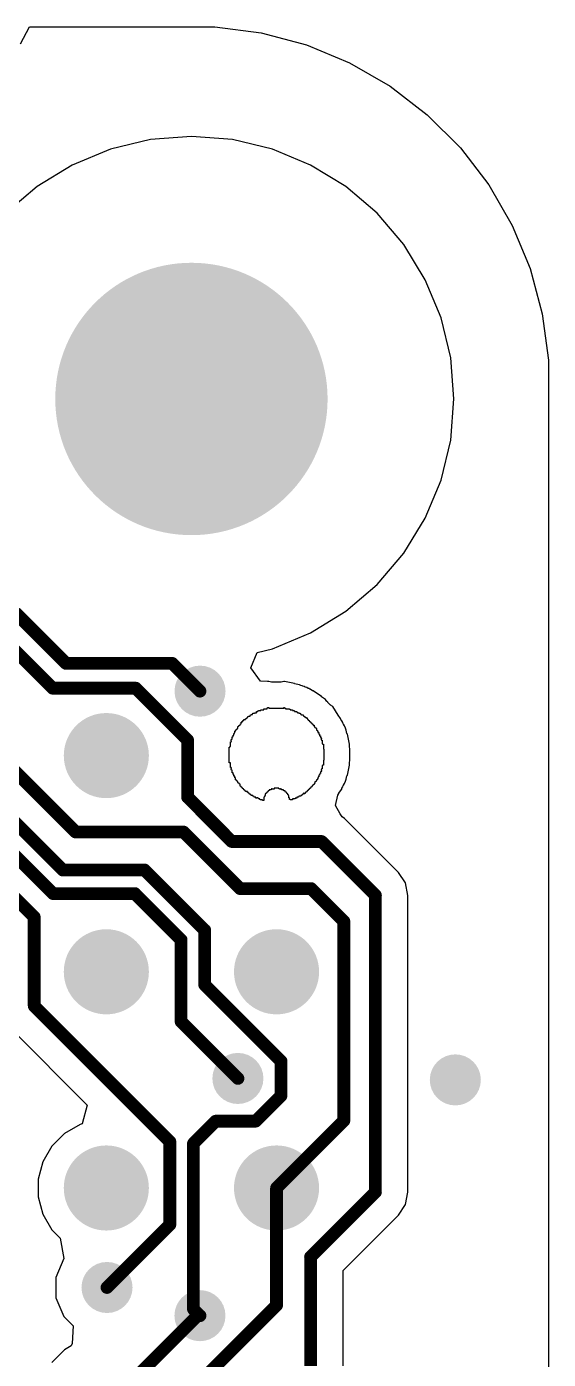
# Model space of a CAD drawing. Header units: inches. Extents: x 0.3 to 40.7, y 0.3 to 25.1.
# Drawn here: x 34.56 to 40.69, y 9.4 to 25.05 of the extents above; entities that cross this region are included whole.
import ezdxf

# ---------------------------------------------------------------- set-up
doc = ezdxf.new("R2010")
doc.units = ezdxf.units.IN
for name, color, linetype in [('BOTTOM', 5, 'Continuous'), ('Pad Holes', 156, 'Continuous'), ('Via Holes', 16, 'Continuous')]:
    doc.layers.add(name, color=color, linetype=linetype)

# ---------------------------------------------------------------- blocks, each defined once
blk = doc.blocks.new('TP_1_00MM_B_2440')
at = {"layer": 'BOTTOM'}
h = blk.add_hatch(color=5, dxfattribs=at)
edge = h.paths.add_edge_path()
edge.add_arc((0, 0), 0.5, 0, 360)
blk = doc.blocks.new('TP_1_00MM_B_2441')
at = {"layer": 'BOTTOM'}
h = blk.add_hatch(color=5, dxfattribs=at)
edge = h.paths.add_edge_path()
edge.add_arc((0, 0), 0.5, 0, 360)
blk = doc.blocks.new('TP_1_00MM_B_2442')
at = {"layer": 'BOTTOM'}
h = blk.add_hatch(color=5, dxfattribs=at)
edge = h.paths.add_edge_path()
edge.add_arc((0, 0), 0.5, 0, 360)
blk = doc.blocks.new('TP_1_00MM_B_2443')
at = {"layer": 'BOTTOM'}
h = blk.add_hatch(color=5, dxfattribs=at)
edge = h.paths.add_edge_path()
edge.add_arc((0, 0), 0.5, 0, 360)
blk = doc.blocks.new('TP_1_00MM_B_2445')
at = {"layer": 'BOTTOM'}
h = blk.add_hatch(color=5, dxfattribs=at)
edge = h.paths.add_edge_path()
edge.add_arc((0, 0), 0.5, 0, 360)

msp = doc.modelspace()

# ---------------------------------------------------------------- hatches: boundary and pattern name
at = {"layer": 'BOTTOM'}
h = msp.add_hatch(color=5, dxfattribs=at)
edge = h.paths.add_edge_path()
edge.add_arc((36.5, 20.68), 1.5, 0, 360)
h = msp.add_hatch(color=5, dxfattribs=at)
edge = h.paths.add_edge_path()
edge.add_arc((36.601, 17.247), 0.3, 0, 360)
h = msp.add_hatch(color=5, dxfattribs=at)
edge = h.paths.add_edge_path()
edge.add_arc((37.046, 12.697), 0.3, 0, 360)
h = msp.add_hatch(color=5, dxfattribs=at)
edge = h.paths.add_edge_path()
edge.add_arc((39.601, 12.68), 0.3, 0, 360)
h = msp.add_hatch(color=5, dxfattribs=at)
edge = h.paths.add_edge_path()
edge.add_arc((35.508, 10.241), 0.3, 0, 360)
h = msp.add_hatch(color=5, dxfattribs=at)
edge = h.paths.add_edge_path()
edge.add_arc((36.6, 9.91), 0.3, 0, 360)
at = {"layer": 'Pad Holes'}
h = msp.add_hatch(color=7, dxfattribs=at)
edge = h.paths.add_edge_path()
edge.add_arc((36.5, 20.68), 1.6, 0, 360)
at = {"layer": 'Via Holes'}
h = msp.add_hatch(color=7, dxfattribs=at)
edge = h.paths.add_edge_path()
edge.add_arc((36.601, 17.247), 0.15, 0, 360)
h = msp.add_hatch(color=7, dxfattribs=at)
edge = h.paths.add_edge_path()
edge.add_arc((37.046, 12.697), 0.15, 0, 360)
h = msp.add_hatch(color=7, dxfattribs=at)
edge = h.paths.add_edge_path()
edge.add_arc((39.601, 12.68), 0.15, 0, 360)
h = msp.add_hatch(color=7, dxfattribs=at)
edge = h.paths.add_edge_path()
edge.add_arc((35.508, 10.241), 0.15, 0, 360)
h = msp.add_hatch(color=7, dxfattribs=at)
edge = h.paths.add_edge_path()
edge.add_arc((36.6, 9.91), 0.15, 0, 360)

# ---------------------------------------------------------------- linework, layer by layer
at = {"layer": 'BOTTOM'}
for p, q in [((34.49, 24.854), (34.596, 25.054)), ((34.596, 25.054), (36.5, 25.054)), ((36.5, 25.054), (36.775, 25.054)), ((36.775, 25.054), (37.32, 24.982)), ((37.32, 24.982), (37.851, 24.84)), ((37.851, 24.84), (38.359, 24.63)), ((38.359, 24.63), (38.835, 24.355)), ((38.835, 24.355), (39.271, 24.02)), ((39.271, 24.02), (39.66, 23.631)), ((36.018, 23.727), (35.547, 23.614)), ((36.5, 23.765), (36.018, 23.727)), ((36.983, 23.727), (36.5, 23.765)), ((37.453, 23.614), (36.983, 23.727)), ((35.547, 23.614), (35.1, 23.428)), ((37.9, 23.428), (37.453, 23.614)), ((39.66, 23.631), (39.995, 23.195)), ((35.1, 23.428), (34.687, 23.175)), ((38.313, 23.175), (37.9, 23.428)), ((34.687, 23.175), (34.319, 22.861)), ((38.681, 22.861), (38.313, 23.175)), ((39.995, 23.195), (40.27, 22.719)), ((38.995, 22.493), (38.681, 22.861)), ((40.27, 22.719), (40.48, 22.211)), ((39.248, 22.08), (38.995, 22.493)), ((39.434, 21.633), (39.248, 22.08)), ((40.48, 22.211), (40.622, 21.68)), ((39.547, 21.163), (39.434, 21.633)), ((40.622, 21.68), (40.694, 21.135)), ((39.585, 20.68), (39.547, 21.163)), ((40.694, 21.135), (40.694, 20.86)), ((40.694, 20.86), (40.694, 4.5)), ((39.547, 20.197), (39.585, 20.68)), ((39.434, 19.727), (39.547, 20.197)), ((39.248, 19.28), (39.434, 19.727)), ((38.995, 18.867), (39.248, 19.28)), ((38.681, 18.499), (38.995, 18.867)), ((38.313, 18.185), (38.681, 18.499)), ((37.9, 17.932), (38.313, 18.185)), ((37.453, 17.746), (37.9, 17.932)), ((37.198, 17.522), (37.272, 17.703)), ((37.272, 17.703), (37.453, 17.746)), ((37.31, 17.363), (37.198, 17.522)), ((37.395, 17.359), (37.31, 17.363)), ((37.408, 17.359), (37.395, 17.359)), ((37.441, 17.353), (37.408, 17.359)), ((37.553, 17.353), (37.441, 17.353)), ((37.587, 17.359), (37.553, 17.353)), ((37.593, 17.359), (37.587, 17.359)), ((37.71, 17.336), (37.593, 17.359)), ((37.713, 17.334), (37.71, 17.336)), ((37.77, 17.323), (37.713, 17.334)), ((37.784, 17.313), (37.77, 17.323)), ((37.803, 17.31), (37.784, 17.313)), ((37.809, 17.306), (37.803, 17.31)), ((37.823, 17.303), (37.809, 17.306)), ((37.837, 17.294), (37.823, 17.303)), ((37.856, 17.29), (37.837, 17.294)), ((37.873, 17.279), (37.856, 17.29)), ((37.882, 17.277), (37.873, 17.279)), ((37.891, 17.271), (37.882, 17.277)), ((37.896, 17.27), (37.891, 17.271)), ((37.924, 17.251), (37.896, 17.27)), ((37.929, 17.25), (37.924, 17.251)), ((38.028, 17.184), (37.929, 17.25)), ((38.03, 17.18), (38.028, 17.184)), ((38.074, 17.151), (38.03, 17.18)), ((38.09, 17.127), (38.074, 17.151)), ((38.094, 17.124), (38.09, 17.127)), ((38.097, 17.12), (38.094, 17.124)), ((38.101, 17.118), (38.097, 17.12)), ((38.103, 17.114), (38.101, 17.118)), ((38.107, 17.111), (38.103, 17.114)), ((38.11, 17.107), (38.107, 17.111)), ((38.114, 17.104), (38.11, 17.107)), ((38.116, 17.101), (38.114, 17.104)), ((38.12, 17.098), (38.116, 17.101)), ((38.123, 17.094), (38.12, 17.098)), ((38.127, 17.091), (38.123, 17.094)), ((38.13, 17.087), (38.127, 17.091)), ((38.134, 17.085), (38.13, 17.087)), ((38.136, 17.081), (38.134, 17.085)), ((38.16, 17.065), (38.136, 17.081)), ((37.117, 16.901), (37.117, 16.915)), ((37.117, 16.915), (37.137, 16.915)), ((37.137, 16.915), (37.137, 16.921)), ((37.137, 16.921), (37.143, 16.921)), ((37.143, 16.921), (37.143, 16.928)), ((37.143, 16.928), (37.15, 16.928)), ((37.15, 16.928), (37.15, 16.935)), ((37.15, 16.935), (37.157, 16.935)), ((37.157, 16.935), (37.157, 16.941)), ((37.157, 16.941), (37.163, 16.941)), ((37.163, 16.941), (37.163, 16.948)), ((37.163, 16.948), (37.17, 16.948)), ((37.17, 16.948), (37.17, 16.954)), ((37.17, 16.954), (37.19, 16.954)), ((37.19, 16.954), (37.19, 16.961)), ((37.19, 16.961), (37.196, 16.961)), ((37.196, 16.961), (37.196, 16.968)), ((37.196, 16.968), (37.203, 16.968)), ((37.203, 16.968), (37.203, 16.974)), ((37.203, 16.974), (37.216, 16.974)), ((37.216, 16.974), (37.216, 16.981)), ((37.216, 16.981), (37.223, 16.981)), ((37.223, 16.981), (37.223, 16.987)), ((37.223, 16.987), (37.243, 16.987)), ((37.243, 16.987), (37.243, 16.994)), ((37.243, 16.994), (37.263, 16.994)), ((37.263, 16.994), (37.263, 17.007)), ((37.263, 17.007), (37.282, 17.007)), ((37.282, 17.007), (37.282, 17.014)), ((37.282, 17.014), (37.289, 17.014)), ((37.289, 17.014), (37.289, 17.02)), ((37.289, 17.02), (37.315, 17.02)), ((37.315, 17.02), (37.315, 17.027)), ((37.315, 17.027), (37.349, 17.027)), ((37.349, 17.027), (37.349, 17.04)), ((37.349, 17.04), (37.388, 17.04)), ((37.388, 17.04), (37.388, 17.047)), ((37.388, 17.047), (37.395, 17.047)), ((37.395, 17.047), (37.395, 17.054)), ((37.395, 17.054), (37.408, 17.054)), ((37.408, 17.054), (37.408, 17.047)), ((37.408, 17.047), (37.587, 17.047)), ((37.587, 17.047), (37.587, 17.054)), ((37.587, 17.054), (37.593, 17.054)), ((37.593, 17.054), (37.593, 17.047)), ((37.593, 17.047), (37.606, 17.047)), ((37.606, 17.047), (37.606, 17.04)), ((37.606, 17.04), (37.653, 17.04)), ((37.653, 17.04), (37.653, 17.034)), ((37.653, 17.034), (37.659, 17.034)), ((37.659, 17.034), (37.659, 17.027)), ((37.659, 17.027), (37.686, 17.027)), ((37.686, 17.027), (37.686, 17.02)), ((37.686, 17.02), (37.706, 17.02)), ((37.706, 17.02), (37.706, 17.014)), ((37.706, 17.014), (37.712, 17.014)), ((37.712, 17.014), (37.712, 17.007)), ((37.712, 17.007), (37.739, 17.007)), ((37.739, 17.007), (37.739, 17.001)), ((37.739, 17.001), (37.745, 17.001)), ((37.745, 17.001), (37.745, 16.994)), ((37.745, 16.994), (37.765, 16.994)), ((37.765, 16.994), (37.765, 16.987)), ((37.765, 16.987), (37.778, 16.987)), ((37.778, 16.987), (37.778, 16.981)), ((37.778, 16.981), (37.785, 16.981)), ((37.785, 16.981), (37.785, 16.974)), ((37.785, 16.974), (37.792, 16.974)), ((37.792, 16.974), (37.792, 16.968)), ((37.792, 16.968), (37.812, 16.968)), ((37.812, 16.968), (37.812, 16.961)), ((37.812, 16.961), (37.818, 16.961)), ((37.818, 16.961), (37.818, 16.954)), ((37.818, 16.954), (37.825, 16.954)), ((37.825, 16.954), (37.825, 16.948)), ((37.825, 16.948), (37.831, 16.948)), ((37.831, 16.948), (37.831, 16.941)), ((37.831, 16.941), (37.845, 16.941)), ((37.845, 16.941), (37.845, 16.935)), ((37.845, 16.935), (37.858, 16.935)), ((37.858, 16.935), (37.858, 16.921)), ((37.858, 16.921), (37.864, 16.921)), ((37.864, 16.921), (37.864, 16.915)), ((37.864, 16.915), (37.871, 16.915)), ((37.871, 16.915), (37.871, 16.908)), ((38.226, 16.966), (38.16, 17.065)), ((38.226, 16.965), (38.226, 16.966)), ((38.253, 16.926), (38.226, 16.965)), ((38.255, 16.916), (38.253, 16.926)), ((38.266, 16.899), (38.255, 16.916)), ((37.005, 16.749), (37.005, 16.756)), ((37.005, 16.756), (37.011, 16.756)), ((37.011, 16.756), (37.011, 16.776)), ((37.011, 16.776), (37.018, 16.776)), ((37.018, 16.776), (37.018, 16.789)), ((37.018, 16.789), (37.024, 16.789)), ((37.024, 16.789), (37.024, 16.796)), ((37.024, 16.796), (37.031, 16.796)), ((37.031, 16.796), (37.031, 16.802)), ((37.031, 16.802), (37.038, 16.802)), ((37.038, 16.802), (37.038, 16.809)), ((37.038, 16.809), (37.044, 16.809)), ((37.044, 16.809), (37.044, 16.829)), ((37.044, 16.829), (37.051, 16.829)), ((37.051, 16.829), (37.051, 16.835)), ((37.051, 16.835), (37.057, 16.835)), ((37.057, 16.835), (37.057, 16.842)), ((37.057, 16.842), (37.064, 16.842)), ((37.064, 16.842), (37.064, 16.849)), ((37.064, 16.849), (37.071, 16.849)), ((37.071, 16.849), (37.071, 16.855)), ((37.071, 16.855), (37.077, 16.855)), ((37.077, 16.855), (37.077, 16.862)), ((37.077, 16.862), (37.084, 16.862)), ((37.084, 16.862), (37.084, 16.882)), ((37.084, 16.882), (37.097, 16.882)), ((37.097, 16.882), (37.097, 16.895)), ((37.097, 16.895), (37.104, 16.895)), ((37.104, 16.895), (37.104, 16.901)), ((37.104, 16.901), (37.117, 16.901)), ((37.871, 16.908), (37.878, 16.908)), ((37.878, 16.908), (37.878, 16.901)), ((37.878, 16.901), (37.884, 16.901)), ((37.884, 16.901), (37.884, 16.895)), ((37.884, 16.895), (37.891, 16.895)), ((37.891, 16.895), (37.891, 16.888)), ((37.891, 16.888), (37.898, 16.888)), ((37.898, 16.888), (37.898, 16.882)), ((37.898, 16.882), (37.904, 16.882)), ((37.904, 16.882), (37.904, 16.875)), ((37.904, 16.875), (37.911, 16.875)), ((37.911, 16.875), (37.911, 16.868)), ((37.911, 16.868), (37.917, 16.868)), ((37.917, 16.868), (37.917, 16.862)), ((37.917, 16.862), (37.924, 16.862)), ((37.924, 16.862), (37.924, 16.855)), ((37.924, 16.855), (37.931, 16.855)), ((37.931, 16.855), (37.931, 16.849)), ((37.931, 16.849), (37.944, 16.849)), ((37.944, 16.849), (37.944, 16.829)), ((37.944, 16.829), (37.95, 16.829)), ((37.95, 16.829), (37.95, 16.822)), ((37.95, 16.822), (37.957, 16.822)), ((37.957, 16.822), (37.957, 16.815)), ((37.957, 16.815), (37.964, 16.815)), ((37.964, 16.815), (37.964, 16.809)), ((37.964, 16.809), (37.97, 16.809)), ((37.97, 16.809), (37.97, 16.789)), ((37.97, 16.789), (37.977, 16.789)), ((37.977, 16.789), (37.977, 16.782)), ((37.977, 16.782), (37.984, 16.782)), ((37.984, 16.782), (37.984, 16.763)), ((37.984, 16.763), (37.997, 16.763)), ((37.997, 16.763), (37.997, 16.743)), ((38.279, 16.88), (38.266, 16.899)), ((38.266, 16.899), (38.266, 16.899)), ((38.282, 16.865), (38.279, 16.88)), ((38.286, 16.86), (38.282, 16.865)), ((38.299, 16.84), (38.286, 16.86)), ((38.286, 16.86), (38.286, 16.86)), ((38.301, 16.83), (38.299, 16.84)), ((38.312, 16.813), (38.301, 16.83)), ((38.317, 16.79), (38.312, 16.813)), ((38.319, 16.787), (38.317, 16.79)), ((38.327, 16.749), (38.319, 16.787)), ((36.952, 16.591), (36.952, 16.597)), ((36.952, 16.597), (36.958, 16.597)), ((36.958, 16.597), (36.958, 16.65)), ((36.958, 16.65), (36.965, 16.65)), ((36.965, 16.663), (36.965, 16.677)), ((36.965, 16.677), (36.971, 16.677)), ((36.971, 16.663), (36.965, 16.663)), ((36.965, 16.65), (36.965, 16.657)), ((36.965, 16.657), (36.971, 16.657)), ((36.971, 16.677), (36.971, 16.683)), ((36.971, 16.683), (36.978, 16.683)), ((36.971, 16.657), (36.971, 16.663)), ((36.978, 16.683), (36.978, 16.71)), ((36.978, 16.71), (36.985, 16.71)), ((36.985, 16.71), (36.985, 16.716)), ((36.985, 16.716), (36.991, 16.716)), ((36.991, 16.716), (36.991, 16.729)), ((36.991, 16.729), (36.998, 16.729)), ((36.998, 16.729), (36.998, 16.749)), ((36.998, 16.749), (37.005, 16.749)), ((37.997, 16.743), (38.003, 16.743)), ((38.003, 16.743), (38.003, 16.723)), ((38.003, 16.723), (38.017, 16.723)), ((38.017, 16.723), (38.017, 16.703)), ((38.017, 16.703), (38.023, 16.703)), ((38.023, 16.703), (38.023, 16.696)), ((38.023, 16.696), (38.03, 16.696)), ((38.03, 16.69), (38.023, 16.69)), ((38.023, 16.69), (38.023, 16.677)), ((38.023, 16.677), (38.03, 16.677)), ((38.03, 16.696), (38.03, 16.69)), ((38.03, 16.677), (38.03, 16.67)), ((38.03, 16.67), (38.036, 16.67)), ((38.036, 16.67), (38.036, 16.63)), ((38.036, 16.63), (38.043, 16.63)), ((38.043, 16.63), (38.043, 16.624)), ((38.043, 16.624), (38.05, 16.624)), ((38.05, 16.624), (38.05, 16.564)), ((38.332, 16.741), (38.327, 16.749)), ((38.356, 16.624), (38.332, 16.741)), ((38.356, 16.597), (38.356, 16.624)), ((38.362, 16.564), (38.356, 16.597)), ((36.945, 16.405), (36.945, 16.591)), ((36.945, 16.591), (36.952, 16.591)), ((38.05, 16.564), (38.056, 16.564)), ((38.056, 16.564), (38.056, 16.465)), ((38.056, 16.465), (38.056, 16.458)), ((38.056, 16.458), (38.056, 16.438)), ((38.362, 16.438), (38.362, 16.564)), ((36.958, 16.405), (36.945, 16.405)), ((36.958, 16.352), (36.958, 16.405)), ((36.965, 16.352), (36.958, 16.352)), ((36.965, 16.346), (36.965, 16.352)), ((36.971, 16.346), (36.965, 16.346)), ((36.965, 16.326), (36.965, 16.339)), ((36.965, 16.339), (36.971, 16.339)), ((36.971, 16.326), (36.965, 16.326)), ((36.971, 16.339), (36.971, 16.346)), ((36.971, 16.319), (36.971, 16.326)), ((36.978, 16.319), (36.971, 16.319)), ((36.978, 16.286), (36.978, 16.319)), ((36.991, 16.286), (36.978, 16.286)), ((36.991, 16.266), (36.991, 16.286)), ((38.023, 16.299), (38.017, 16.299)), ((38.017, 16.299), (38.017, 16.28)), ((38.03, 16.326), (38.023, 16.326)), ((38.023, 16.326), (38.023, 16.313)), ((38.023, 16.313), (38.03, 16.313)), ((38.03, 16.306), (38.023, 16.306)), ((38.023, 16.306), (38.023, 16.299)), ((38.036, 16.333), (38.03, 16.333)), ((38.03, 16.333), (38.03, 16.326)), ((38.03, 16.313), (38.03, 16.306)), ((38.043, 16.372), (38.036, 16.372)), ((38.036, 16.372), (38.036, 16.333)), ((38.05, 16.379), (38.043, 16.379)), ((38.043, 16.379), (38.043, 16.372)), ((38.056, 16.438), (38.05, 16.438)), ((38.05, 16.438), (38.05, 16.379)), ((38.332, 16.262), (38.356, 16.379)), ((38.356, 16.405), (38.362, 16.438)), ((38.356, 16.379), (38.356, 16.405)), ((36.998, 16.266), (36.991, 16.266)), ((36.998, 16.247), (36.998, 16.266)), ((37.011, 16.247), (36.998, 16.247)), ((37.011, 16.227), (37.011, 16.247)), ((37.018, 16.227), (37.011, 16.227)), ((37.018, 16.207), (37.018, 16.227)), ((37.024, 16.207), (37.018, 16.207)), ((37.024, 16.2), (37.024, 16.207)), ((37.031, 16.2), (37.024, 16.2)), ((37.031, 16.194), (37.031, 16.2)), ((37.038, 16.194), (37.031, 16.194)), ((37.038, 16.187), (37.038, 16.194)), ((37.044, 16.187), (37.038, 16.187)), ((37.044, 16.174), (37.044, 16.187)), ((37.051, 16.174), (37.044, 16.174)), ((37.051, 16.167), (37.051, 16.174)), ((37.057, 16.167), (37.051, 16.167)), ((37.057, 16.161), (37.057, 16.167)), ((37.064, 16.161), (37.057, 16.161)), ((37.064, 16.154), (37.064, 16.161)), ((37.071, 16.154), (37.064, 16.154)), ((37.071, 16.134), (37.071, 16.154)), ((37.077, 16.134), (37.071, 16.134)), ((37.077, 16.127), (37.077, 16.134)), ((37.084, 16.127), (37.077, 16.127)), ((37.084, 16.121), (37.084, 16.127)), ((37.917, 16.127), (37.911, 16.127)), ((37.911, 16.127), (37.911, 16.121)), ((37.924, 16.134), (37.917, 16.134)), ((37.917, 16.134), (37.917, 16.127)), ((37.931, 16.141), (37.924, 16.141)), ((37.924, 16.141), (37.924, 16.134)), ((37.937, 16.147), (37.931, 16.147)), ((37.931, 16.147), (37.931, 16.141)), ((37.944, 16.154), (37.937, 16.154)), ((37.937, 16.154), (37.937, 16.147)), ((37.95, 16.161), (37.944, 16.161)), ((37.944, 16.161), (37.944, 16.154)), ((37.957, 16.18), (37.95, 16.18)), ((37.95, 16.18), (37.95, 16.161)), ((37.964, 16.187), (37.957, 16.187)), ((37.957, 16.187), (37.957, 16.18)), ((37.97, 16.194), (37.964, 16.194)), ((37.964, 16.194), (37.964, 16.187)), ((37.977, 16.207), (37.97, 16.207)), ((37.97, 16.207), (37.97, 16.194)), ((37.984, 16.213), (37.977, 16.213)), ((37.977, 16.213), (37.977, 16.207)), ((37.99, 16.233), (37.984, 16.233)), ((37.984, 16.233), (37.984, 16.213)), ((37.997, 16.24), (37.99, 16.24)), ((37.99, 16.24), (37.99, 16.233)), ((38.003, 16.26), (37.997, 16.26)), ((37.997, 16.26), (37.997, 16.24)), ((38.01, 16.273), (38.003, 16.273)), ((38.003, 16.273), (38.003, 16.26)), ((38.017, 16.28), (38.01, 16.28)), ((38.01, 16.28), (38.01, 16.273)), ((38.279, 16.123), (38.282, 16.137)), ((38.282, 16.137), (38.286, 16.143)), ((38.286, 16.143), (38.299, 16.163)), ((38.286, 16.143), (38.286, 16.143)), ((38.299, 16.163), (38.301, 16.172)), ((38.301, 16.172), (38.312, 16.189)), ((38.312, 16.189), (38.317, 16.213)), ((38.317, 16.213), (38.319, 16.215)), ((38.319, 16.215), (38.327, 16.253)), ((38.327, 16.253), (38.332, 16.262)), ((37.091, 16.121), (37.084, 16.121)), ((37.091, 16.114), (37.091, 16.121)), ((37.097, 16.114), (37.091, 16.114)), ((37.097, 16.108), (37.097, 16.114)), ((37.104, 16.108), (37.097, 16.108)), ((37.104, 16.101), (37.104, 16.108)), ((37.11, 16.101), (37.104, 16.101)), ((37.11, 16.094), (37.11, 16.101)), ((37.117, 16.094), (37.11, 16.094)), ((37.117, 16.088), (37.117, 16.094)), ((37.124, 16.088), (37.117, 16.088)), ((37.124, 16.081), (37.124, 16.088)), ((37.13, 16.081), (37.124, 16.081)), ((37.13, 16.075), (37.13, 16.081)), ((37.137, 16.075), (37.13, 16.075)), ((37.137, 16.068), (37.137, 16.075)), ((37.157, 16.068), (37.137, 16.068)), ((37.157, 16.055), (37.157, 16.068)), ((37.17, 16.055), (37.157, 16.055)), ((37.17, 16.048), (37.17, 16.055)), ((37.177, 16.048), (37.17, 16.048)), ((37.177, 16.041), (37.177, 16.048)), ((37.183, 16.041), (37.177, 16.041)), ((37.183, 16.035), (37.183, 16.041)), ((37.196, 16.035), (37.183, 16.035)), ((37.196, 16.028), (37.196, 16.035)), ((37.203, 16.028), (37.196, 16.028)), ((37.203, 16.022), (37.203, 16.028)), ((37.223, 16.022), (37.203, 16.022)), ((37.223, 16.015), (37.223, 16.022)), ((37.229, 16.015), (37.223, 16.015)), ((37.229, 16.008), (37.229, 16.015)), ((37.236, 16.008), (37.229, 16.008)), ((37.236, 16.002), (37.236, 16.008)), ((37.256, 16.002), (37.236, 16.002)), ((37.256, 15.989), (37.256, 16.002)), ((37.269, 15.989), (37.256, 15.989)), ((37.282, 15.995), (37.269, 15.995)), ((37.269, 15.995), (37.269, 15.989)), ((37.282, 15.989), (37.282, 15.995)), ((37.289, 15.989), (37.282, 15.989)), ((37.289, 15.982), (37.289, 15.989)), ((37.302, 15.982), (37.289, 15.982)), ((37.302, 15.975), (37.302, 15.982)), ((37.309, 15.975), (37.302, 15.975)), ((37.309, 15.969), (37.309, 15.975)), ((37.355, 16.002), (37.349, 16.002)), ((37.349, 16.002), (37.349, 15.962)), ((37.362, 16.008), (37.355, 16.008)), ((37.355, 16.008), (37.355, 16.002)), ((37.368, 16.022), (37.362, 16.022)), ((37.362, 16.022), (37.362, 16.008)), ((37.375, 16.041), (37.368, 16.041)), ((37.368, 16.041), (37.368, 16.022)), ((37.382, 16.048), (37.375, 16.048)), ((37.375, 16.048), (37.375, 16.041)), ((37.388, 16.055), (37.382, 16.055)), ((37.382, 16.055), (37.382, 16.048)), ((37.395, 16.061), (37.388, 16.061)), ((37.388, 16.061), (37.388, 16.055)), ((37.401, 16.068), (37.395, 16.068)), ((37.395, 16.068), (37.395, 16.061)), ((37.408, 16.075), (37.401, 16.075)), ((37.401, 16.075), (37.401, 16.068)), ((37.415, 16.081), (37.408, 16.081)), ((37.408, 16.081), (37.408, 16.075)), ((37.435, 16.088), (37.415, 16.088)), ((37.415, 16.088), (37.415, 16.081)), ((37.441, 16.094), (37.435, 16.094)), ((37.435, 16.094), (37.435, 16.088)), ((37.448, 16.101), (37.441, 16.101)), ((37.441, 16.101), (37.441, 16.094)), ((37.448, 16.094), (37.448, 16.101)), ((37.474, 16.094), (37.448, 16.094)), ((37.527, 16.108), (37.474, 16.108)), ((37.474, 16.108), (37.474, 16.094)), ((37.527, 16.101), (37.527, 16.108)), ((37.534, 16.101), (37.527, 16.101)), ((37.534, 16.094), (37.534, 16.101)), ((37.547, 16.094), (37.534, 16.094)), ((37.554, 16.101), (37.547, 16.101)), ((37.547, 16.101), (37.547, 16.094)), ((37.554, 16.094), (37.554, 16.101)), ((37.56, 16.094), (37.554, 16.094)), ((37.56, 16.088), (37.56, 16.094)), ((37.58, 16.088), (37.56, 16.088)), ((37.58, 16.081), (37.58, 16.088)), ((37.587, 16.081), (37.58, 16.081)), ((37.587, 16.075), (37.587, 16.081)), ((37.6, 16.075), (37.587, 16.075)), ((37.6, 16.068), (37.6, 16.075)), ((37.606, 16.068), (37.6, 16.068)), ((37.606, 16.061), (37.606, 16.068)), ((37.613, 16.061), (37.606, 16.061)), ((37.613, 16.055), (37.613, 16.061)), ((37.62, 16.055), (37.613, 16.055)), ((37.62, 16.048), (37.62, 16.055)), ((37.626, 16.048), (37.62, 16.048)), ((37.626, 16.041), (37.626, 16.048)), ((37.633, 16.041), (37.626, 16.041)), ((37.633, 16.028), (37.633, 16.041)), ((37.64, 16.028), (37.633, 16.028)), ((37.64, 16.022), (37.64, 16.028)), ((37.646, 16.022), (37.64, 16.022)), ((37.646, 15.995), (37.646, 16.022)), ((37.653, 15.995), (37.646, 15.995)), ((37.653, 15.975), (37.653, 15.995)), ((37.659, 15.975), (37.653, 15.975)), ((37.659, 15.969), (37.659, 15.975)), ((37.719, 15.982), (37.686, 15.982)), ((37.686, 15.982), (37.686, 15.969)), ((37.739, 15.989), (37.719, 15.989)), ((37.719, 15.989), (37.719, 15.982)), ((37.759, 16.002), (37.739, 16.002)), ((37.739, 16.002), (37.739, 15.989)), ((37.765, 16.008), (37.759, 16.008)), ((37.759, 16.008), (37.759, 16.002)), ((37.785, 16.015), (37.765, 16.015)), ((37.765, 16.015), (37.765, 16.008)), ((37.798, 16.022), (37.785, 16.022)), ((37.785, 16.022), (37.785, 16.015)), ((37.805, 16.028), (37.798, 16.028)), ((37.798, 16.028), (37.798, 16.022)), ((37.812, 16.035), (37.805, 16.035)), ((37.805, 16.035), (37.805, 16.028)), ((37.818, 16.041), (37.812, 16.041)), ((37.812, 16.041), (37.812, 16.035)), ((37.825, 16.048), (37.818, 16.048)), ((37.818, 16.048), (37.818, 16.041)), ((37.825, 16.041), (37.825, 16.048)), ((37.831, 16.041), (37.825, 16.041)), ((37.838, 16.048), (37.831, 16.048)), ((37.831, 16.048), (37.831, 16.041)), ((37.845, 16.055), (37.838, 16.055)), ((37.838, 16.055), (37.838, 16.048)), ((37.851, 16.061), (37.845, 16.061)), ((37.845, 16.061), (37.845, 16.055)), ((37.858, 16.068), (37.851, 16.068)), ((37.851, 16.068), (37.851, 16.061)), ((37.864, 16.075), (37.858, 16.075)), ((37.858, 16.075), (37.858, 16.068)), ((37.871, 16.081), (37.864, 16.081)), ((37.864, 16.081), (37.864, 16.075)), ((37.878, 16.088), (37.871, 16.088)), ((37.871, 16.088), (37.871, 16.081)), ((37.884, 16.094), (37.878, 16.094)), ((37.878, 16.094), (37.878, 16.088)), ((37.891, 16.101), (37.884, 16.101)), ((37.884, 16.101), (37.884, 16.094)), ((37.898, 16.108), (37.891, 16.108)), ((37.891, 16.108), (37.891, 16.101)), ((37.904, 16.114), (37.898, 16.114)), ((37.898, 16.114), (37.898, 16.108)), ((37.911, 16.121), (37.904, 16.121)), ((37.904, 16.121), (37.904, 16.114)), ((38.191, 15.902), (38.221, 16.026)), ((38.221, 16.026), (38.233, 16.043)), ((38.233, 16.043), (38.234, 16.048)), ((38.234, 16.048), (38.253, 16.077)), ((38.253, 16.077), (38.266, 16.096)), ((38.253, 16.077), (38.253, 16.077)), ((38.266, 16.096), (38.268, 16.106)), ((38.268, 16.106), (38.279, 16.123)), ((37.335, 15.969), (37.309, 15.969)), ((37.335, 15.962), (37.335, 15.969)), ((37.349, 15.962), (37.335, 15.962)), ((37.686, 15.969), (37.659, 15.969)), ((38.248, 15.805), (38.191, 15.902)), ((38.27, 15.771), (38.248, 15.805)), ((38.299, 15.752), (38.27, 15.771)), ((38.933, 15.118), (38.299, 15.752)), ((39.015, 14.994), (38.933, 15.118)), ((39.044, 14.848), (39.015, 14.994)), ((39.044, 11.362), (39.044, 14.848)), ((34.382, 13.278), (35.274, 12.385)), ((35.274, 12.385), (35.215, 12.162)), ((35.191, 12.155), (35.009, 12.05)), ((35.215, 12.162), (35.191, 12.155)), ((34.86, 11.901), (34.755, 11.719)), ((35.009, 12.05), (34.86, 11.901)), ((34.755, 11.719), (34.7, 11.515)), ((34.7, 11.515), (34.7, 11.305)), ((34.7, 11.305), (34.755, 11.101)), ((39.015, 11.216), (39.044, 11.362)), ((38.933, 11.092), (39.015, 11.216)), ((34.755, 11.101), (34.86, 10.919)), ((38.282, 10.442), (38.933, 11.092)), ((34.86, 10.919), (34.957, 10.821)), ((34.957, 10.821), (34.999, 10.581)), ((34.999, 10.581), (34.908, 10.36)), ((34.908, 10.36), (34.908, 10.121)), ((38.282, 9.319), (38.282, 10.442)), ((34.908, 10.121), (34.999, 9.901)), ((34.999, 9.901), (35.109, 9.791)), ((35.109, 9.791), (35.099, 9.584)), ((35.085, 9.554), (35.009, 9.51)), ((35.099, 9.584), (35.085, 9.554)), ((35.009, 9.51), (34.86, 9.361))]:
    msp.add_line(p, q, dxfattribs=at)
at = {"layer": 'BOTTOM', "const_width": 0.15}
for points in [[(34.427, 18.173), (35.027, 17.573)], [(34.255, 17.896), (34.869, 17.282)], [(35.027, 17.573), (36.275, 17.573)], [(36.275, 17.573), (36.601, 17.247)], [(33.545, 17.186), (35.14, 15.592)], [(34.869, 17.282), (35.846, 17.282)], [(35.846, 17.282), (36.456, 16.672)], [(33.61, 16.524), (34.988, 15.146)], [(36.456, 16), (36.456, 16.672)], [(33.495, 16.247), (34.873, 14.869)], [(33.276, 15.97), (34.652, 14.594)], [(36.456, 16), (36.974, 15.481)], [(35.14, 15.592), (36.408, 15.592)], [(36.408, 15.592), (37.073, 14.927)], [(36.974, 15.481), (38.029, 15.481)], [(38.029, 15.481), (38.662, 14.848)], [(34.988, 15.146), (35.95, 15.146)], [(35.95, 15.146), (36.655, 14.441)], [(34.873, 14.869), (35.835, 14.869)], [(35.835, 14.869), (36.378, 14.326)], [(37.073, 14.927), (37.907, 14.927)], [(37.907, 14.927), (38.291, 14.543)], [(38.662, 11.362), (38.662, 14.848)], [(34.652, 13.548), (34.652, 14.594)], [(38.291, 12.201), (38.291, 14.543)], [(36.655, 14.27), (36.655, 14.441)], [(36.378, 13.365), (36.378, 14.326)], [(36.655, 13.798), (36.655, 14.27)], [(36.655, 13.798), (37.553, 12.901)], [(34.652, 13.548), (36.246, 11.954)], [(36.378, 13.365), (37.046, 12.697)], [(37.553, 12.493), (37.553, 12.901)], [(37.254, 12.195), (37.553, 12.493)], [(36.523, 11.932), (36.786, 12.195)], [(36.786, 12.195), (37.254, 12.195)], [(37.5, 11.41), (38.291, 12.201)], [(36.246, 10.979), (36.246, 11.954)], [(36.523, 9.987), (36.523, 11.932)], [(37.5, 10.032), (37.5, 11.41)], [(37.9, 10.6), (38.662, 11.362)], [(35.508, 10.241), (36.246, 10.979)], [(37.9, 9.319), (37.9, 10.6)], [(36.523, 9.987), (36.6, 9.91)], [(36.557, 9.089), (37.5, 10.032)], [(35.722, 9.062), (36.57, 9.91)], [(36.57, 9.91), (36.6, 9.91)]]:
    msp.add_lwpolyline(points, dxfattribs=at)
at = {"layer": 'BOTTOM', "const_width": 0.075}
for points in [[(34.989, 17.573, 1), (35.064, 17.573, 1)], [(34.989, 17.573, 1), (35.064, 17.573, 1)], [(36.237, 17.573, 1), (36.312, 17.573, 1)], [(36.237, 17.573, 1), (36.312, 17.573, 1)], [(34.832, 17.282, 1), (34.907, 17.282, 1)], [(34.832, 17.282, 1), (34.907, 17.282, 1)], [(35.808, 17.282, 1), (35.883, 17.282, 1)], [(35.808, 17.282, 1), (35.883, 17.282, 1)], [(36.563, 17.247, 1), (36.638, 17.247, 1)], [(36.418, 16.672, 1), (36.493, 16.672, 1)], [(36.418, 16.672, 1), (36.493, 16.672, 1)], [(36.418, 16, 1), (36.493, 16, 1)], [(36.418, 16, 1), (36.493, 16, 1)], [(35.102, 15.592, 1), (35.177, 15.592, 1)], [(35.102, 15.592, 1), (35.177, 15.592, 1)], [(36.371, 15.592, 1), (36.446, 15.592, 1)], [(36.371, 15.592, 1), (36.446, 15.592, 1)], [(36.936, 15.481, 1), (37.011, 15.481, 1)], [(36.936, 15.481, 1), (37.011, 15.481, 1)], [(37.991, 15.481, 1), (38.066, 15.481, 1)], [(37.991, 15.481, 1), (38.066, 15.481, 1)], [(34.95, 15.146, 1), (35.025, 15.146, 1)], [(34.95, 15.146, 1), (35.025, 15.146, 1)], [(35.912, 15.146, 1), (35.987, 15.146, 1)], [(35.912, 15.146, 1), (35.987, 15.146, 1)], [(34.835, 14.869, 1), (34.91, 14.869, 1)], [(34.835, 14.869, 1), (34.91, 14.869, 1)], [(35.798, 14.869, 1), (35.873, 14.869, 1)], [(35.798, 14.869, 1), (35.873, 14.869, 1)], [(37.035, 14.927, 1), (37.11, 14.927, 1)], [(37.035, 14.927, 1), (37.11, 14.927, 1)], [(37.87, 14.927, 1), (37.945, 14.927, 1)], [(37.87, 14.927, 1), (37.945, 14.927, 1)], [(38.625, 14.848, 1), (38.7, 14.848, 1)], [(38.625, 14.848, 1), (38.7, 14.848, 1)], [(34.615, 14.594, 1), (34.69, 14.594, 1)], [(34.615, 14.594, 1), (34.69, 14.594, 1)], [(38.254, 14.543, 1), (38.329, 14.543, 1)], [(38.254, 14.543, 1), (38.329, 14.543, 1)], [(36.618, 14.441, 1), (36.693, 14.441, 1)], [(36.618, 14.441, 1), (36.693, 14.441, 1)], [(36.341, 14.326, 1), (36.416, 14.326, 1)], [(36.341, 14.326, 1), (36.416, 14.326, 1)], [(36.618, 14.27, 1), (36.693, 14.27, 1)], [(36.618, 14.27, 1), (36.693, 14.27, 1)], [(36.618, 13.798, 1), (36.693, 13.798, 1)], [(36.618, 13.798, 1), (36.693, 13.798, 1)], [(34.615, 13.548, 1), (34.69, 13.548, 1)], [(34.615, 13.548, 1), (34.69, 13.548, 1)], [(36.341, 13.365, 1), (36.416, 13.365, 1)], [(36.341, 13.365, 1), (36.416, 13.365, 1)], [(37.515, 12.901, 1), (37.59, 12.901, 1)], [(37.515, 12.901, 1), (37.59, 12.901, 1)], [(37.009, 12.697, 1), (37.084, 12.697, 1)], [(37.515, 12.493, 1), (37.59, 12.493, 1)], [(37.515, 12.493, 1), (37.59, 12.493, 1)], [(36.748, 12.195, 1), (36.823, 12.195, 1)], [(36.748, 12.195, 1), (36.823, 12.195, 1)], [(37.217, 12.195, 1), (37.292, 12.195, 1)], [(37.217, 12.195, 1), (37.292, 12.195, 1)], [(38.254, 12.201, 1), (38.329, 12.201, 1)], [(38.254, 12.201, 1), (38.329, 12.201, 1)], [(36.209, 11.954, 1), (36.284, 11.954, 1)], [(36.209, 11.954, 1), (36.284, 11.954, 1)], [(36.486, 11.932, 1), (36.561, 11.932, 1)], [(36.486, 11.932, 1), (36.561, 11.932, 1)], [(37.463, 11.41, 1), (37.538, 11.41, 1)], [(37.463, 11.41, 1), (37.538, 11.41, 1)], [(38.625, 11.362, 1), (38.7, 11.362, 1)], [(38.625, 11.362, 1), (38.7, 11.362, 1)], [(36.209, 10.979, 1), (36.284, 10.979, 1)], [(36.209, 10.979, 1), (36.284, 10.979, 1)], [(37.862, 10.6, 1), (37.938, 10.6, 1)], [(37.862, 10.6, 1), (37.938, 10.6, 1)], [(35.47, 10.241, 1), (35.545, 10.241, 1)], [(36.486, 9.987, 1), (36.561, 9.987, 1)], [(36.486, 9.987, 1), (36.561, 9.987, 1)], [(37.463, 10.032, 1), (37.538, 10.032, 1)], [(37.463, 10.032, 1), (37.538, 10.032, 1)], [(36.533, 9.91, 1), (36.608, 9.91, 1)], [(36.533, 9.91, 1), (36.608, 9.91, 1)], [(36.563, 9.91, 1), (36.638, 9.91, 1)], [(36.563, 9.91, 1), (36.638, 9.91, 1)]]:
    msp.add_lwpolyline(points, format="xyb", close=True, dxfattribs=at)

# ---------------------------------------------------------------- block references
at = {"rotation": 180}
for name, p in [('TP_1_00MM_B_2443', (35.5, 16.49)), ('TP_1_00MM_B_2441', (35.5, 13.95)), ('TP_1_00MM_B_2442', (37.5, 13.95)), ('TP_1_00MM_B_2440', (35.5, 11.41)), ('TP_1_00MM_B_2445', (37.5, 11.41))]:
    msp.add_blockref(name, p, dxfattribs=at)

doc.saveas('drawing.dxf')
